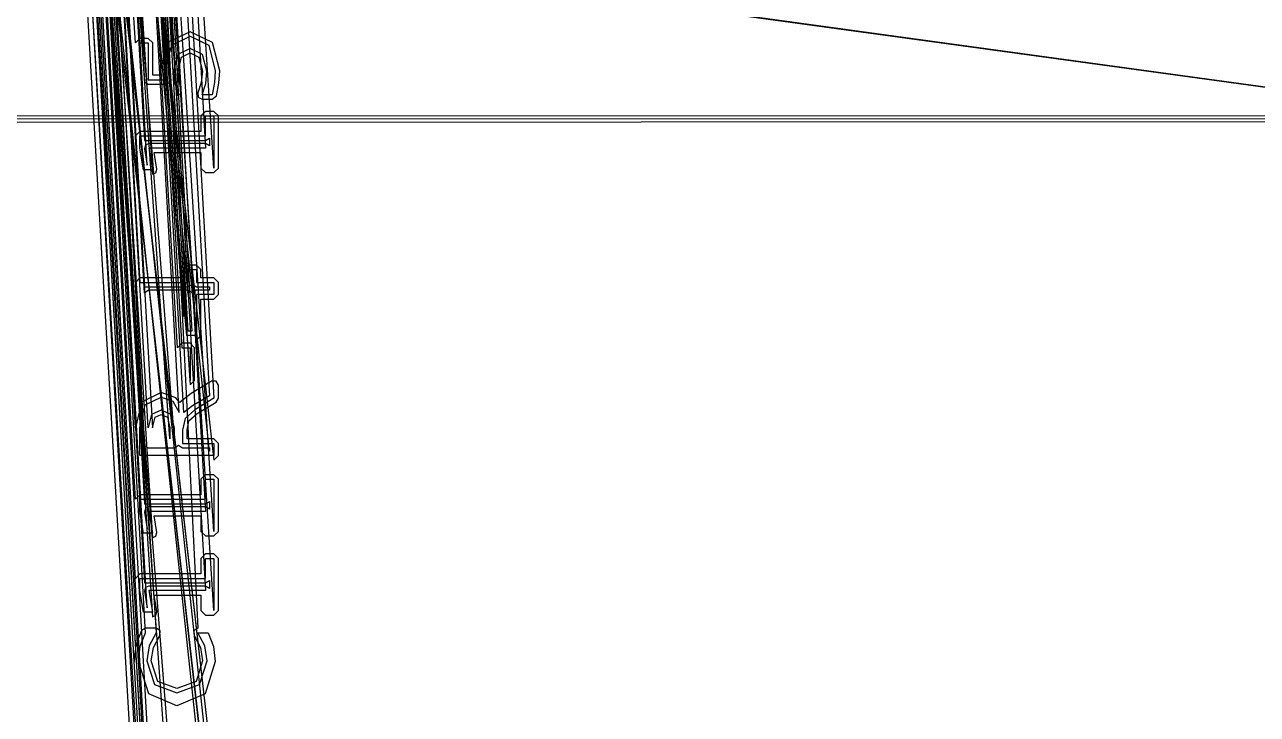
# Model space of a CAD drawing. Extents: x 0 to 334, y -361 to 120.
# Drawn here: x 77.51 to 98.07, y -9.85 to 1.67 of the extents above; entities that cross this region are included whole.
import ezdxf

# ---------------------------------------------------------------- set-up
doc = ezdxf.new("R2010")
doc.units = 0

msp = doc.modelspace()

# ---------------------------------------------------------------- linework, layer by layer
at = {"layer": 'Layer 1'}
for p, q in [((78.254891, 22.457679), (79.5039, 0.710079)), ((79.946394, 0.634067), (78.254891, 22.457679)), ((79.3539, 1.36249), (78.104891, 22.382679)), ((78.179891, 22.307679), (80.049, 0.484067)), ((78.179893, 22.382679), (79.4289, 1.36249)), ((80.048955, 0.559067), (78.179893, 22.382679)), ((79.3539, -0.190663), (78.104893, 21.428292)), ((78.254893, 21.434423), (79.5039, -0.265663)), ((79.552, -0.682014), (78.254893, 21.434423)), ((78.239424, 20.991598), (79.6405, -0.832014)), ((79.273783, 21.095979), (80.5227, -0.393293)), ((80.6633, -0.727633), (79.273783, 21.095979)), ((79.3539, -2.63742), (78.104898, 18.928855)), ((78.179898, 18.928855), (79.4289, -2.63742)), ((80.211, -3.52393), (78.179898, 18.928855)), ((78.254898, 19.008037), (79.5039, -2.71242)), ((79.50388, -2.815575), (78.254898, 19.008037)), ((80.2334, -2.84106), (78.325418, 18.982552)), ((78.542617, 18.907552), (80.1584, -2.91606)), ((80.1584, -3.20366), (78.542617, 18.907552)), ((80.2374, -3.44893), (78.965338, 18.393314)), ((78.984396, 18.465846), (80.2334, -2.84106)), ((79.048302, 18.426605), (80.2973, -3.44893)), ((78.962072, 18.224689), (80.3723, -3.59893)), ((80.0567, -3.72656), (78.807697, 17.550975)), ((78.882697, 17.550975), (80.1317, -3.72656)), ((80.2673, -4.27264), (78.882697, 17.550975)), ((78.882697, 17.475975), (80.2673, -4.34764)), ((79.339344, 17.339727), (80.5883, -4.52743)), ((79.414344, 17.473978), (80.6633, -4.5695)), ((80.08457, -4.810627), (78.835568, 17.012995)), ((80.164933, -4.807946), (78.915977, 17.015673)), ((78.31715, 16.500341), (80.0043, -5.32328)), ((79.566084, -5.06594), (78.31715, 16.500341)), ((78.39215, 16.575341), (79.6411, -5.06594)), ((79.9293, -5.24828), (78.39215, 16.575341)), ((79.353854, -5.065936), (78.104898, 16.295685)), ((78.254898, 16.370685), (79.5039, -5.3651)), ((80.5883, -5.45294), (78.254898, 16.370685)), ((78.179898, 16.220685), (80.6633, -5.60294)), ((79.3539, -6.25741), (78.104898, 15.361561)), ((78.254898, 15.367692), (79.5039, -6.3324)), ((79.552, -6.74876), (78.254898, 15.367692)), ((79.273788, 15.029248), (80.5227, -6.46004)), ((80.6633, -6.79438), (79.273788, 15.029248)), ((78.239429, 14.924867), (79.6405, -6.89876)), ((79.3539, -7.57754), (78.104898, 14.041427)), ((78.254898, 14.047558), (79.5039, -7.65254)), ((79.552, -8.06889), (78.254898, 14.047558)), ((78.239429, 13.604732), (79.6405, -8.21889)), ((79.273788, 13.709114), (80.5227, -7.78017)), ((80.6633, -8.11451), (79.273788, 13.709114)), ((79.319264, 13.414314), (80.3938, -8.40931)), ((78.274987, 13.339314), (79.7001, -8.48431)), ((79.523923, -8.48431), (78.274987, 13.339314)), ((79.331491, -8.965556), (78.082578, 12.858068)), ((78.254903, 10.970594), (79.5039, -10.7598)), ((80.5883, -10.853), (78.254903, 10.970594)), ((79.3539, -9.97161), (78.104903, 10.895594)), ((78.179903, 10.895594), (79.4289, -9.97161)), ((80.6633, -10.928), (78.179903, 10.895594)), ((78.179903, 10.820594), (80.6633, -11.003)), ((79.520233, -11.535335), (78.271328, 10.288277)), ((78.318195, 10.373112), (79.5671, -11.4505)), ((78.392155, 9.92401), (79.6411, -11.7173)), ((79.955, -11.8996), (78.392155, 9.92401)), ((78.254903, 9.719354), (79.5039, -12.0164)), ((80.5883, -12.1043), (78.254903, 9.719354)), ((78.317155, 9.84901), (80.03, -11.9746)), ((79.566152, -11.7173), (78.317155, 9.84901)), ((79.353848, -11.7173), (78.104903, 9.644354)), ((78.179903, 9.644354), (79.4289, -11.7173)), ((80.6633, -12.1793), (78.179903, 9.644354)), ((78.179903, 9.569354), (80.6633, -12.2543)), ((65.585, 5.1022), (108.58, -0.805801)), ((65.66, 5.1022), (108.655, -0.805801)), ((80.267291, 1.548942), (79.900994, 1.371621)), ((79.96047, 1.326022), (80.267221, 1.473942)), ((80.267221, 1.473942), (80.577279, 1.321969)), ((80.637953, 1.366152), (80.267291, 1.548942)), ((79.4289, 1.43749), (79.3539, 1.36249)), ((79.5694, 1.43749), (79.4289, 1.43749)), ((79.4289, 1.36249), (79.5694, 1.36249)), ((79.6444, 1.36249), (79.5694, 1.43749)), ((79.5694, 1.36249), (79.5694, 0.7465)), ((79.6444, 0.8215), (79.6444, 1.36249)), ((79.901, 1.37162), (79.772271, 0.924813)), ((79.847195, 0.924814), (79.96047, 1.326022)), ((79.900994, 1.371621), (79.901, 1.37162)), ((80.267236, 1.269285), (80.063011, 1.166957)), ((80.471461, 1.166957), (80.267236, 1.269285)), ((80.577279, 1.321969), (80.687247, 0.893407)), ((80.63811, 1.365936), (80.637953, 1.366152)), ((80.762317, 0.893407), (80.63811, 1.365936)), ((80.063011, 1.166957), (79.98777, 0.889354)), ((80.062815, 0.889354), (80.12348, 1.122528)), ((80.12348, 1.122528), (80.267281, 1.194285)), ((80.267281, 1.194285), (80.411082, 1.122528)), ((80.411082, 1.122528), (80.471747, 0.889354)), ((80.546702, 0.889354), (80.471461, 1.166957)), ((79.772271, 0.924813), (79.779598, 0.825323)), ((79.779598, 0.825323), (79.78011, 0.821499)), ((79.85381, 0.835657), (79.847195, 0.924814)), ((79.872, 0.7465), (79.85381, 0.835657)), ((79.98777, 0.889354), (80.002653, 0.725224)), ((80.076479, 0.738689), (80.062815, 0.889354)), ((80.471747, 0.889354), (80.453417, 0.698678)), ((80.526858, 0.683685), (80.546702, 0.889354)), ((80.687247, 0.893407), (80.674018, 0.698882)), ((80.748431, 0.688977), (80.762317, 0.893407)), ((79.5039, 0.710079), (79.569459, 0.6715)), ((79.5694, 0.7465), (79.872, 0.7465)), ((79.569459, 0.6715), (79.872, 0.6715)), ((79.78011, 0.821499), (79.6444, 0.8215)), ((79.872, 0.6715), (79.931041, 0.700257)), ((79.931041, 0.700257), (79.946394, 0.634067)), ((80.002653, 0.725224), (80.048955, 0.559067)), ((80.119358, 0.585043), (80.076479, 0.738689)), ((80.453417, 0.698678), (80.398006, 0.525692)), ((80.4665, 0.495239), (80.526858, 0.683685)), ((80.674018, 0.698882), (80.63433, 0.495239)), ((80.707142, 0.476973), (80.748418, 0.688876)), ((80.748418, 0.688876), (80.748431, 0.688977)), ((80.049, 0.484067), (80.110531, 0.516194)), ((80.110531, 0.516194), (80.119358, 0.585043)), ((80.398006, 0.525692), (80.403666, 0.454371)), ((80.403666, 0.454371), (80.466545, 0.420239)), ((80.63433, 0.495239), (80.4665, 0.495239)), ((80.466545, 0.420239), (80.6344, 0.420239)), ((80.6344, 0.420239), (80.707142, 0.476973)), ((80.5227, 0.218676), (80.4477, 0.143676)), ((80.6633, 0.218676), (80.5227, 0.218676)), ((80.7383, 0.143676), (80.6633, 0.218676)), ((171.8, 0.182197), (0.049976, 0.0992)), ((171.80002, 0.132197), (0.05002, 0.0492)), ((0.050024, -0.0008), (171.8, 0.082197)), ((80.4477, 0.143676), (80.4477, -0.115663)), ((80.5227, -0.190663), (80.5227, 0.143676)), ((80.5227, 0.143676), (80.6633, 0.143676)), ((80.6633, 0.143676), (80.6633, -0.727633)), ((80.7383, -0.727633), (80.7383, 0.143676)), ((79.4289, -0.115663), (79.3539, -0.190663)), ((79.428869, -0.39532), (79.4289, -0.190663)), ((80.4477, -0.115663), (79.4289, -0.115663)), ((79.4289, -0.190663), (80.5227, -0.190663)), ((79.4884, -0.757014), (79.428869, -0.39532)), ((79.5039, -0.265663), (80.5227, -0.265663)), ((79.523848, -0.344734), (79.506985, -0.405407)), ((79.506985, -0.405407), (79.552258, -0.682014)), ((79.581, -0.318293), (79.523848, -0.344734)), ((80.52274, -0.318293), (79.581, -0.318293)), ((80.5227, -0.393293), (79.581, -0.393293)), ((79.581, -0.393293), (79.640531, -0.757014)), ((80.5227, -0.265663), (80.58826, -0.227082)), ((80.5883, -0.356874), (80.52274, -0.318293)), ((80.58826, -0.227082), (80.5883, -0.356874)), ((79.714515, -0.7449), (79.669242, -0.468293)), ((79.669242, -0.468293), (80.4477, -0.468293)), ((80.4477, -0.468293), (80.4477, -0.727633)), ((79.640531, -0.757014), (79.4884, -0.757014)), ((79.552258, -0.682014), (79.552, -0.682014)), ((79.6405, -0.832014), (79.697652, -0.805573)), ((79.697652, -0.805573), (79.714515, -0.7449)), ((80.4477, -0.727633), (80.5227, -0.802633)), ((80.5227, -0.802633), (80.6633, -0.802633)), ((80.6633, -0.802633), (80.7383, -0.727633)), ((80.2334, -2.34662), (80.1584, -2.42162)), ((80.1584, -2.42162), (80.1584, -2.56242)), ((80.3723, -2.34662), (80.2334, -2.34662)), ((80.2334, -2.63742), (80.2334, -2.42162)), ((80.2334, -2.42162), (80.3723, -2.42162)), ((80.4473, -2.42162), (80.3723, -2.34662)), ((80.3723, -2.42162), (80.3723, -2.63742)), ((80.4473, -2.56242), (80.4473, -2.42162)), ((79.4289, -2.56242), (79.3539, -2.63742)), ((80.1584, -2.56242), (79.4289, -2.56242)), ((79.4289, -2.63742), (80.2334, -2.63742)), ((80.2334, -2.71242), (80.302853, -2.665719)), ((80.302853, -2.665719), (80.372306, -2.71242)), ((80.3723, -2.63742), (80.6633, -2.63742)), ((80.6633, -2.56242), (80.4473, -2.56242)), ((80.7383, -2.63742), (80.6633, -2.56242)), ((80.6633, -2.63742), (80.6633, -2.84106)), ((80.7383, -2.84106), (80.7383, -2.63742)), ((79.5744, -2.76606), (79.50388, -2.815575)), ((79.5039, -2.71242), (80.2334, -2.71242)), ((80.233394, -2.76606), (79.5744, -2.76606)), ((80.302847, -2.812761), (80.233394, -2.76606)), ((80.3723, -2.76606), (80.302847, -2.812761)), ((80.5883, -2.76606), (80.3723, -2.76606)), ((80.6633, -2.84106), (80.3723, -2.84106)), ((80.3723, -2.84106), (80.3723, -3.52393)), ((80.372306, -2.71242), (80.5883, -2.71242)), ((80.5883, -2.71242), (80.5883, -2.76606)), ((80.6633, -2.91606), (80.7383, -2.84106)), ((80.1584, -2.91606), (80.1584, -3.20366)), ((80.4473, -3.52393), (80.4473, -2.91606)), ((80.4473, -2.91606), (80.6633, -2.91606)), ((80.2973, -3.44893), (80.2374, -3.44893)), ((80.1317, -3.65156), (80.0567, -3.72656)), ((80.2673, -3.65156), (80.1317, -3.65156)), ((80.3723, -3.52393), (80.211, -3.52393)), ((80.3423, -3.72656), (80.2673, -3.65156)), ((80.3723, -3.59893), (80.4473, -3.52393)), ((80.1317, -3.72656), (80.2673, -3.72656)), ((80.2673, -3.72656), (80.2673, -4.27264)), ((80.3423, -4.27264), (80.3423, -3.72656)), ((80.2673, -4.34764), (80.3423, -4.27264)), ((80.623979, -4.285774), (80.286919, -4.493294)), ((80.699874, -4.284171), (80.623979, -4.285774)), ((80.7383, -4.34964), (80.699874, -4.284171)), ((79.784387, -4.476256), (79.45568, -4.636192)), ((80.026863, -4.561342), (79.784387, -4.476256)), ((80.286919, -4.493294), (80.108017, -4.631155)), ((80.738325, -4.569499), (80.7383, -4.34964)), ((79.45568, -4.636192), (79.353854, -5.065936)), ((79.4289, -5.06594), (79.51737, -4.678917)), ((79.51737, -4.678917), (79.784433, -4.55126)), ((79.784433, -4.55126), (79.97791, -4.618128)), ((79.97791, -4.618128), (80.08457, -4.810627)), ((80.096829, -4.643163), (80.026863, -4.561342)), ((80.108017, -4.631155), (80.096829, -4.643163)), ((80.307657, -4.698925), (80.164933, -4.807946)), ((80.5883, -4.52743), (80.307657, -4.698925)), ((80.6633, -4.5695), (80.346627, -4.763012)), ((80.385759, -4.827008), (80.702432, -4.633496)), ((80.702432, -4.633496), (80.738325, -4.569499)), ((79.621481, -4.843048), (79.566084, -5.06594)), ((79.784365, -4.767061), (79.621481, -4.843048)), ((79.6411, -5.06594), (79.681817, -4.887618)), ((79.681817, -4.887618), (79.682415, -4.886797)), ((79.682415, -4.886797), (79.784381, -4.842061)), ((79.948903, -4.843048), (79.784365, -4.767061)), ((79.784381, -4.842061), (79.888611, -4.887634)), ((79.888611, -4.887634), (79.929316, -5.06594)), ((80.0043, -5.06594), (79.948903, -4.843048)), ((80.182089, -4.908905), (80.141575, -5.100391)), ((80.346627, -4.763012), (80.182089, -4.908905)), ((80.247237, -4.946106), (80.385452, -4.827195)), ((80.385452, -4.827195), (80.385759, -4.827008)), ((79.4289, -5.52794), (79.4289, -5.06594)), ((79.929316, -5.06594), (79.9293, -5.24828)), ((80.0043, -5.32328), (80.0043, -5.06594)), ((80.141575, -5.100391), (80.1416, -5.32328)), ((80.2166, -5.10039), (80.247004, -4.94651)), ((80.2166, -5.24828), (80.2166, -5.10039)), ((80.247004, -4.94651), (80.247237, -4.946106)), ((80.1416, -5.32328), (80.6633, -5.32328)), ((80.6633, -5.24828), (80.2166, -5.24828)), ((80.7383, -5.32328), (80.6633, -5.24828)), ((80.6633, -5.32328), (80.6633, -5.52794)), ((80.7383, -5.52794), (80.7383, -5.32328)), ((80.6633, -5.52794), (79.4289, -5.52794)), ((79.5039, -5.3651), (79.566152, -5.398278)), ((79.566152, -5.398278), (80.0043, -5.39828)), ((80.0043, -5.39828), (80.072927, -5.353527)), ((80.072927, -5.353527), (80.141553, -5.39828)), ((80.141553, -5.39828), (80.5883, -5.39828)), ((80.5883, -5.39828), (80.5883, -5.45294)), ((80.6633, -5.60294), (80.7383, -5.52794)), ((80.5227, -5.84807), (80.4477, -5.92307)), ((80.4477, -5.92307), (80.4477, -6.18241)), ((80.6633, -5.84807), (80.5227, -5.84807)), ((80.5227, -6.25741), (80.5227, -5.92307)), ((80.5227, -5.92307), (80.6633, -5.92307)), ((80.7383, -5.92307), (80.6633, -5.84807)), ((80.6633, -5.92307), (80.6633, -6.79438)), ((80.7383, -6.79438), (80.7383, -5.92307)), ((79.4289, -6.18241), (79.3539, -6.25741)), ((79.428869, -6.462066), (79.4289, -6.25741)), ((80.4477, -6.18241), (79.4289, -6.18241)), ((79.4289, -6.25741), (80.5227, -6.25741)), ((79.5039, -6.3324), (80.5227, -6.3324)), ((80.5227, -6.3324), (80.58826, -6.293819)), ((80.58826, -6.293819), (80.5883, -6.42362)), ((79.4884, -6.82376), (79.428869, -6.462066)), ((79.523848, -6.411481), (79.506985, -6.472154)), ((79.506985, -6.472154), (79.552258, -6.748761)), ((79.581, -6.38504), (79.523848, -6.411481)), ((80.52274, -6.385039), (79.581, -6.38504)), ((80.5227, -6.46004), (79.581, -6.46004)), ((79.581, -6.46004), (79.640531, -6.823761)), ((79.669242, -6.535039), (80.4477, -6.53503)), ((79.714515, -6.811646), (79.669242, -6.535039)), ((80.4477, -6.53503), (80.4477, -6.79438)), ((80.5883, -6.42362), (80.52274, -6.385039)), ((79.552258, -6.748761), (79.552, -6.74876)), ((79.640531, -6.823761), (79.4884, -6.82376)), ((79.6405, -6.89876), (79.697652, -6.872319)), ((79.697652, -6.872319), (79.714515, -6.811646)), ((80.4477, -6.79438), (80.5227, -6.86938)), ((80.5227, -6.86938), (80.6633, -6.86938)), ((80.6633, -6.86938), (80.7383, -6.79438)), ((80.5227, -7.1682), (80.4477, -7.2432)), ((80.6633, -7.1682), (80.5227, -7.1682)), ((80.7383, -7.2432), (80.6633, -7.1682)), ((80.4477, -7.2432), (80.4477, -7.50254)), ((80.5227, -7.57754), (80.5227, -7.2432)), ((80.5227, -7.2432), (80.6633, -7.2432)), ((80.6633, -7.2432), (80.6633, -8.11451)), ((80.7383, -8.11451), (80.7383, -7.2432)), ((79.4289, -7.50254), (79.3539, -7.57754)), ((79.428869, -7.782195), (79.4289, -7.57754)), ((80.4477, -7.50254), (79.4289, -7.50254)), ((79.4289, -7.57754), (80.5227, -7.57754)), ((79.4884, -8.14389), (79.428869, -7.782195)), ((79.5039, -7.65254), (80.5227, -7.65254)), ((79.523848, -7.731611), (79.506985, -7.792284)), ((79.506985, -7.792284), (79.552258, -8.068891)), ((79.581, -7.70517), (79.523848, -7.731611)), ((80.52274, -7.705169), (79.581, -7.70517)), ((80.5227, -7.78017), (79.581, -7.78017)), ((79.581, -7.78017), (79.640531, -8.143891)), ((80.5227, -7.65254), (80.58826, -7.613959)), ((80.5883, -7.74375), (80.52274, -7.705169)), ((80.58826, -7.613959), (80.5883, -7.74375)), ((79.714515, -8.131776), (79.669242, -7.855169)), ((79.669242, -7.855169), (80.4477, -7.85517)), ((80.4477, -7.85517), (80.4477, -8.11451)), ((79.640531, -8.143891), (79.4884, -8.14389)), ((79.552258, -8.068891), (79.552, -8.06889)), ((79.6405, -8.21889), (79.697652, -8.192449)), ((79.697652, -8.192449), (79.714515, -8.131776)), ((80.4477, -8.11451), (80.5227, -8.18951)), ((80.5227, -8.18951), (80.6633, -8.18951)), ((80.6633, -8.18951), (80.7383, -8.11451)), ((79.5239, -8.40931), (79.458382, -8.447808)), ((79.700095, -8.40931), (79.5239, -8.40931)), ((79.767276, -8.450989), (79.700095, -8.40931)), ((80.3938, -8.40931), (80.326619, -8.450989)), ((79.458382, -8.447808), (79.363402, -8.69243)), ((79.43628, -8.710243), (79.523923, -8.48431)), ((79.7001, -8.48431), (79.582692, -8.705177)), ((79.653895, -8.728722), (79.759805, -8.529694)), ((79.759805, -8.529694), (79.767276, -8.450989)), ((80.326619, -8.450989), (80.33409, -8.529694)), ((80.33409, -8.529694), (80.440001, -8.728723)), ((80.511214, -8.705177), (80.393805, -8.48431)), ((80.393805, -8.48431), (80.5682, -8.48431)), ((80.5682, -8.48431), (80.657497, -8.712269)), ((79.363402, -8.69243), (79.331491, -8.965556)), ((79.406514, -8.965556), (79.43628, -8.710243)), ((79.582692, -8.705177), (79.543831, -8.953399)), ((79.618826, -8.953399), (79.653834, -8.728907)), ((79.653834, -8.728907), (79.653895, -8.728722)), ((80.440001, -8.728723), (80.440062, -8.728907)), ((80.440062, -8.728907), (80.475069, -8.953399)), ((80.550074, -8.953399), (80.511214, -8.705177)), ((80.657497, -8.712269), (80.687263, -8.965556)), ((79.578494, -9.506578), (79.406514, -8.965556)), ((79.543831, -8.953399), (79.673642, -9.350553)), ((79.728227, -9.299124), (79.618826, -8.953399)), ((80.475069, -8.953399), (80.366412, -9.299211)), ((80.42109, -9.350553), (80.550074, -8.953399)), ((80.687263, -8.965556), (80.516111, -9.506578)), ((79.673642, -9.350553), (80.047366, -9.488342)), ((79.72839, -9.299298), (79.728227, -9.299124)), ((80.047361, -9.413342), (79.72839, -9.299298)), ((80.366412, -9.299211), (80.047361, -9.413342)), ((80.047366, -9.488342), (80.42109, -9.350553)), ((80.047302, -9.704143), (79.578494, -9.506578)), ((80.516111, -9.506578), (80.047302, -9.704143))]:
    msp.add_line(p, q, dxfattribs=at)

doc.saveas('drawing.dxf')
